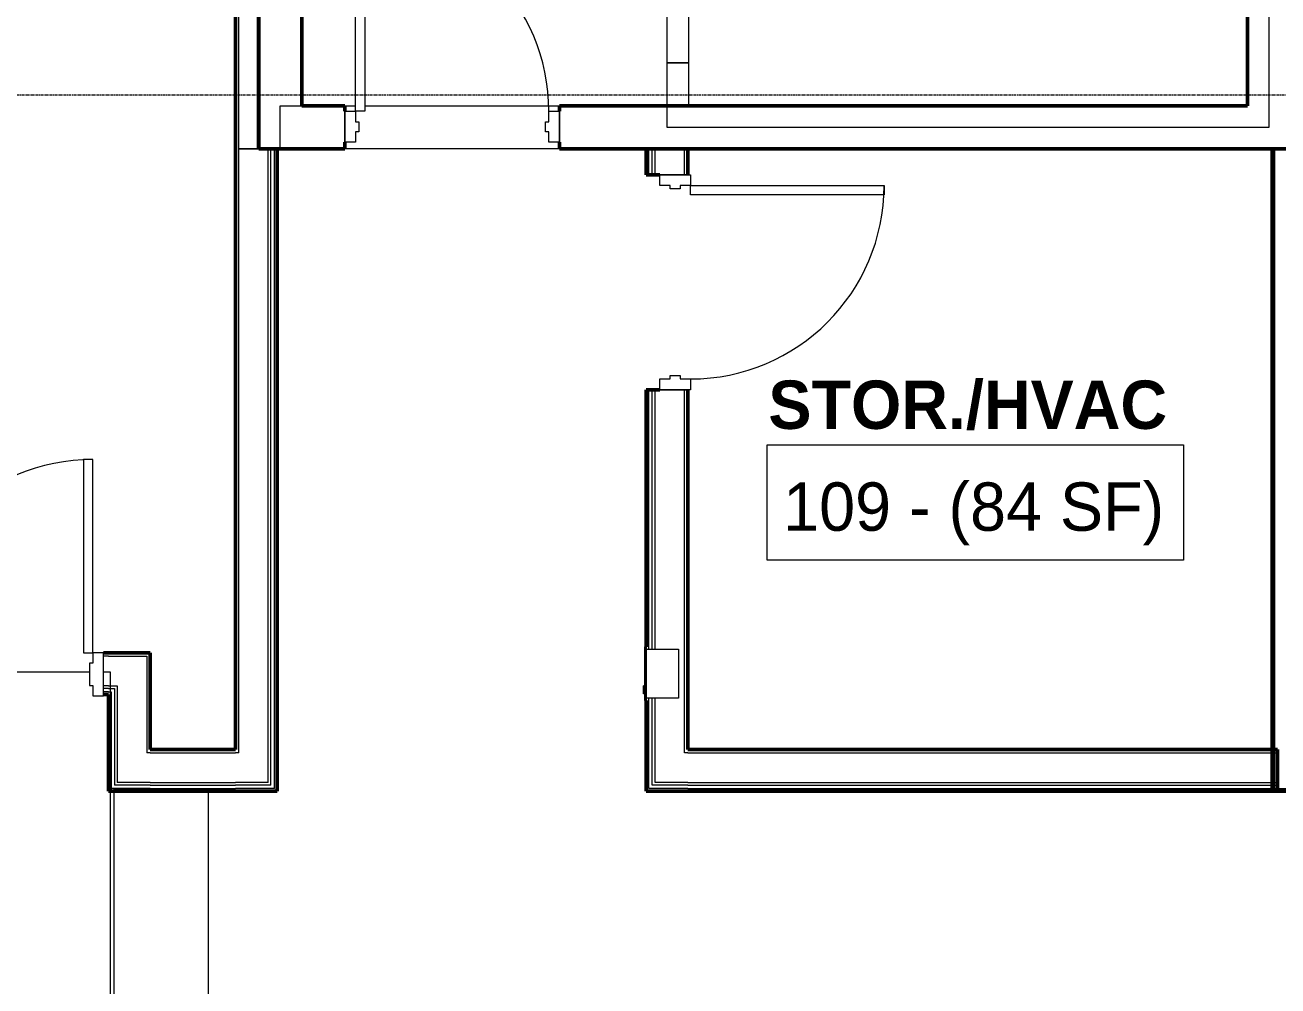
# Model space of a CAD drawing. Header units: inches. Extents: x -4218 to -1830, y 9756 to 12426.
# Drawn here: x -2755.8 to -2522.6, y 11681.3 to 11860.2 of the extents above; entities that cross this region are included whole.
import ezdxf

# ---------------------------------------------------------------- set-up
doc = ezdxf.new("R2010")
doc.units = ezdxf.units.IN
doc.header["$MEASUREMENT"] = 0
doc.linetypes.add('Grid Line 1_2_', pattern=[0.875, 0.5, -0.125, 0.125, -0.125])
for name, color, linetype, lineweight in [('0-1', 7, 'Continuous', 5), ('0-2', 252, 'Continuous', 9), ('0-3', 7, 'Continuous', 9), ('A-AREA-IDEN', 2, 'Continuous', 9), ('A-DOOR-1', 7, 'Continuous', 9), ('A-DOOR-2', 50, 'Continuous', 20), ('A-DOOR-FRAM-1', 50, 'Continuous', 20), ('A-FLOR-1', 253, 'Continuous', 9), ('A-FLOR-2', 252, 'Continuous', 9), ('A-FLOR-3', 7, 'Continuous', 9), ('A-FLOR-5', 192, 'Continuous', 9), ('A-WALL-1', 250, 'Continuous', 50), ('A-WALL-2', 10, 'Continuous', 13), ('A-WALL-3', 253, 'Continuous', 9), ('A-WALL-5', 252, 'Continuous', 9), ('A-WALL-6', 7, 'Continuous', 9), ('E-FIRE-1', 7, 'Continuous', 9), ('I-WALL-1', 250, 'Continuous', 50), ('I-WALL-2', 254, 'Continuous', 9), ('I-WALL-3', 253, 'Continuous', 9), ('I-WALL-4', 252, 'Continuous', 9), ('S-GRID-1', 1, 'Grid Line 1_2_', 9)]:
    doc.layers.add(name, color=color, linetype=linetype, lineweight=lineweight)
doc.styles.add('Century Gothic', font='ufonts.com_century-gothic.ttf', dxfattribs={"height": 9})
doc.styles.add('Century Gothic_B', font='GOTHICB.TTF', dxfattribs={"height": 9})

# ---------------------------------------------------------------- blocks, each defined once
blk = doc.blocks.new('HOLLOW METAL - COMMON_3-0 x 7-0 - 20min-2191992-BACKGROUND - 1ST FLOOR')
at = {"layer": 'A-DOOR-1'}
blk.add_arc((18, -4.625), 36, 180, 270, dxfattribs=at)
at = {"layer": 'A-DOOR-2'}
for p, q in [((16.25, -4.625), (18, -4.625)), ((16.25, -40.625), (16.25, -4.625)), ((18, -4.625), (18, -40.625)), ((18, -40.625), (16.25, -40.625))]:
    blk.add_line(p, q, dxfattribs=at)
at = {"layer": 'A-DOOR-FRAM-1'}
for p, q in [((-20, 1.125), (-18, 1.125)), ((-20, -4.625), (-20, 1.125)), ((-18, 1.125), (-18, -0.8125)), ((18, 1.125), (20, 1.125)), ((18, -0.8125), (18, 1.125)), ((20, 1.125), (20, -4.625)), ((-18, -0.8125), (-17.375, -0.8125)), ((-17.375, -0.8125), (-17.375, -2.6875)), ((17.375, -0.8125), (18, -0.8125)), ((17.375, -2.6875), (17.375, -0.8125)), ((-18, -4.625), (-20, -4.625)), ((-18, -2.6875), (-18, -4.625)), ((-17.375, -2.6875), (-18, -2.6875)), ((18, -2.6875), (17.375, -2.6875)), ((18, -4.625), (18, -2.6875)), ((20, -4.625), (18, -4.625))]:
    blk.add_line(p, q, dxfattribs=at)
blk = doc.blocks.new('HOLLOW METAL - UNIT DOOR-2191979-BACKGROUND - 1ST FLOOR')
at = {"layer": 'A-DOOR-1'}
blk.add_arc((18, 4.125), 36, 90, 180, dxfattribs=at)
at = {"layer": 'A-DOOR-2'}
for p, q in [((18, 40.125), (16.25, 40.125)), ((16.25, 40.125), (16.25, 4.125)), ((18, 4.125), (18, 40.125)), ((16.25, 4.125), (18, 4.125))]:
    blk.add_line(p, q, dxfattribs=at)
at = {"layer": 'A-DOOR-FRAM-1'}
for p, q in [((-18, 4.125), (-20, 4.125)), ((-20, 4.125), (-20, -3.875)), ((-18, 2.1875), (-18, 4.125)), ((18, 4.125), (18, 2.1875)), ((20, 4.125), (18, 4.125)), ((20, -3.875), (20, 4.125)), ((-17.375, 2.1875), (-18, 2.1875)), ((-17.375, -1.9375), (-17.375, 2.1875)), ((18, 2.1875), (17.375, 2.1875)), ((17.375, 2.1875), (17.375, -1.9375)), ((-18, -3.875), (-18, -1.9375)), ((-18, -1.9375), (-17.375, -1.9375)), ((17.375, -1.9375), (18, -1.9375)), ((18, -1.9375), (18, -3.875)), ((-20, -3.875), (-18, -3.875)), ((18, -3.875), (20, -3.875))]:
    blk.add_line(p, q, dxfattribs=at)
blk = doc.blocks.new('104416 - Fire Extinguishers - Wall - Class A - Light - 2A-2205461-BACKGROUND - 1ST FLOOR')
at = {"layer": 'E-FIRE-1'}
for p, q in [((13.19, 4.13), (13.19, 3.87)), ((23.19, 4.13), (13.19, 4.13)), ((13.19, 4.13), (23.19, 4.13)), ((13.19, 4.13), (13.19, 3.87)), ((23.19, 3.87), (13.19, 3.87)), ((13.63, -2.12), (13.63, 3.87)), ((14.41, 4.13), (14.41, 4.38)), ((14.44, 4.38), (14.84, 4.38)), ((14.44, 4.13), (14.44, 4.38)), ((14.84, 4.38), (15.03, 4.38)), ((14.84, 4.13), (14.84, 4.38)), ((15.03, 4.38), (15.11, 4.38)), ((15.03, 4.13), (15.03, 4.38)), ((15.11, 4.38), (15.24, 4.38)), ((15.11, 4.13), (15.11, 4.38)), ((15.24, 4.38), (15.51, 4.38)), ((15.24, 4.13), (15.24, 4.38)), ((15.51, 4.38), (15.73, 4.38)), ((15.51, 4.13), (15.51, 4.38)), ((15.73, 4.38), (15.87, 4.38)), ((15.73, 4.13), (15.73, 4.38)), ((15.87, 4.38), (15.91, 4.38)), ((15.87, 4.13), (15.87, 4.38)), ((15.91, 4.13), (15.91, 4.38)), ((15.94, 4.13), (15.94, 4.38)), ((22.75, 3.87), (22.75, -2.12)), ((23.19, 3.87), (23.19, 4.13)), ((23.19, 3.87), (23.19, 4.13)), ((22.75, -2.12), (13.63, -2.12))]:
    blk.add_line(p, q, dxfattribs=at)
blk = doc.blocks.new('CTR - 1st Phase - Common Walls_rvt-1-BACKGROUND - 1ST FLOOR')
at = {"layer": 'A-FLOR-1'}
for p, q in [((-2739.92, 11717.61), (-2739.92, 11717.99)), ((-2721.68, 11717.99), (-2739.3, 11717.99)), ((-2739.3, 11717.99), (-2739.3, 11717.61)), ((-2721.68, 11717.61), (-2721.68, 11717.99))]:
    blk.add_line(p, q, dxfattribs=at)
at = {"layer": 'A-FLOR-2'}
for p, q in [((-2739.92, 11739.74), (-2741.2, 11739.74)), ((-2739.92, 11717.99), (-2739.92, 11739.74)), ((-2739.92, 11717.36), (-2739.92, 11717.61)), ((-2739.3, 11717.61), (-2739.3, 11717.36)), ((-2721.68, 11717.36), (-2721.68, 11717.61))]:
    blk.add_line(p, q, dxfattribs=at)
at = {"layer": 'A-FLOR-3'}
for p, q in [((-2743.82, 11739.74), (-2778.57, 11739.74)), ((-2739.92, 11673.39), (-2739.92, 11717.36)), ((-2739.3, 11717.36), (-2739.3, 11673.39)), ((-2721.68, 11673.39), (-2721.68, 11717.36))]:
    blk.add_line(p, q, dxfattribs=at)
at = {"layer": 'A-WALL-1'}
for p, q in [((-2716.66, 12081.69), (-2716.66, 11837.19)), ((-2712.29, 11837.19), (-2712.29, 12081.69))]:
    blk.add_line(p, q, dxfattribs=at)
at = {"layer": 'A-WALL-2'}
for p, q in [((-2716.04, 11837.19), (-2716.04, 12081.69)), ((-2712.54, 11837.19), (-2712.54, 12081.69)), ((-2716.04, 11724.74), (-2716.04, 11837.19)), ((-2712.54, 11837.19), (-2716.04, 11837.19)), ((-2716.04, 11837.19), (-2712.54, 11837.19)), ((-2712.29, 11837.19), (-2712.54, 11837.19)), ((-2712.54, 11837.19), (-2712.29, 11837.19)), ((-2710.54, 11719.24), (-2710.54, 11837.19)), ((-2710.04, 11718.74), (-2710.04, 11837.19)), ((-2709.41, 11718.11), (-2709.41, 11837.19)), ((-2639.7, 11832.36), (-2639.7, 11837.19)), ((-2639.07, 11832.36), (-2639.07, 11837.19)), ((-2638.57, 11832.36), (-2638.57, 11837.19)), ((-2633.07, 11832.36), (-2633.07, 11837.19)), ((-2523.2, 11725.36), (-2523.2, 11837.19)), ((-2639.7, 11744.05), (-2639.7, 11792.36)), ((-2639.07, 11744.05), (-2639.07, 11792.36)), ((-2638.57, 11744.05), (-2638.57, 11792.36)), ((-2633.07, 11724.74), (-2633.07, 11792.36)), ((-2740.3, 11742.74), (-2741.2, 11742.74)), ((-2740.3, 11742.74), (-2738.67, 11742.74)), ((-2738.67, 11742.74), (-2733.17, 11742.74)), ((-2733.17, 11742.74), (-2733.17, 11724.74)), ((-2740.3, 11737.24), (-2741.2, 11737.24)), ((-2740.3, 11736.74), (-2741.2, 11736.74)), ((-2740.3, 11736.11), (-2741.2, 11736.11)), ((-2740.3, 11737.24), (-2739.17, 11737.24)), ((-2740.3, 11736.74), (-2739.8, 11736.74)), ((-2740.3, 11736.11), (-2739.8, 11736.11)), ((-2739.8, 11736.74), (-2739.17, 11736.74)), ((-2739.8, 11736.11), (-2739.8, 11718.11)), ((-2739.17, 11737.24), (-2738.67, 11737.24)), ((-2739.17, 11736.74), (-2739.17, 11718.74)), ((-2738.67, 11737.24), (-2738.67, 11719.24)), ((-2639.7, 11718.11), (-2639.7, 11734.93)), ((-2639.07, 11718.74), (-2639.07, 11734.93)), ((-2638.57, 11719.24), (-2638.57, 11734.93)), ((-2732.55, 11724.74), (-2733.17, 11724.74)), ((-2732.55, 11724.74), (-2716.66, 11724.74)), ((-2716.04, 11724.74), (-2716.66, 11724.74)), ((-2632.45, 11724.74), (-2633.07, 11724.74)), ((-2632.45, 11724.74), (-2522.7, 11724.74)), ((-2523.2, 11718.74), (-2523.2, 11725.36)), ((-2739.17, 11718.11), (-2739.8, 11718.11)), ((-2739.8, 11717.61), (-2739.8, 11718.11)), ((-2739.8, 11718.11), (-2739.8, 11717.61)), ((-2738.67, 11718.74), (-2739.17, 11718.74)), ((-2732.55, 11718.11), (-2739.17, 11718.11)), ((-2733.17, 11719.24), (-2738.67, 11719.24)), ((-2732.55, 11718.74), (-2738.67, 11718.74)), ((-2732.55, 11719.24), (-2733.17, 11719.24)), ((-2732.55, 11719.24), (-2716.66, 11719.24)), ((-2732.55, 11718.74), (-2716.66, 11718.74)), ((-2732.55, 11718.11), (-2716.66, 11718.11)), ((-2716.04, 11719.24), (-2716.66, 11719.24)), ((-2710.54, 11718.74), (-2716.66, 11718.74)), ((-2710.04, 11718.11), (-2716.66, 11718.11)), ((-2710.54, 11719.24), (-2716.04, 11719.24)), ((-2710.04, 11718.74), (-2710.54, 11718.74)), ((-2709.41, 11718.11), (-2710.04, 11718.11)), ((-2639.07, 11718.11), (-2639.7, 11718.11)), ((-2638.57, 11718.74), (-2639.07, 11718.74)), ((-2632.45, 11718.11), (-2639.07, 11718.11)), ((-2633.07, 11719.24), (-2638.57, 11719.24)), ((-2632.45, 11718.74), (-2638.57, 11718.74)), ((-2632.45, 11719.24), (-2633.07, 11719.24)), ((-2632.45, 11719.24), (-2522.7, 11719.24)), ((-2632.45, 11718.74), (-2522.7, 11718.74)), ((-2632.45, 11718.11), (-2522.7, 11718.11)), ((-2523.2, 11718.11), (-2523.2, 11718.74)), ((-2523.2, 11718.11), (-2505.83, 11718.11))]:
    blk.add_line(p, q, dxfattribs=at)
at = {"layer": 'A-WALL-3'}
blk.add_line((-2712.29, 11837.23), (-2712.29, 12081.69), dxfattribs=at)
at = {"layer": 'A-WALL-5'}
blk.add_line((-2716.66, 12048.38), (-2716.66, 11837.19), dxfattribs=at)
at = {"layer": 'I-WALL-1'}
for p, q in [((-2716.66, 11837.19), (-2716.66, 11725.36)), ((-2708.91, 11837.19), (-2712.29, 11837.19)), ((-2708.91, 11717.61), (-2708.91, 11837.19)), ((-2640.2, 11837.19), (-2640.2, 11832.36)), ((-2632.45, 11837.19), (-2640.2, 11837.19)), ((-2632.45, 11832.36), (-2632.45, 11837.19)), ((-2523.7, 11837.19), (-2523.7, 11725.36)), ((-2520.32, 11837.19), (-2523.7, 11837.19)), ((-2640.2, 11832.36), (-2637.7, 11832.36)), ((-2640.2, 11792.36), (-2640.2, 11744.49)), ((-2637.7, 11792.36), (-2640.2, 11792.36)), ((-2632.45, 11725.36), (-2632.45, 11792.36)), ((-2740.3, 11743.36), (-2741.2, 11743.36)), ((-2733.17, 11743.36), (-2740.3, 11743.36)), ((-2732.55, 11743.36), (-2733.17, 11743.36)), ((-2732.55, 11725.36), (-2732.55, 11743.36)), ((-2741.2, 11735.61), (-2740.3, 11735.61)), ((-2740.3, 11735.61), (-2740.3, 11717.61)), ((-2640.2, 11734.49), (-2640.2, 11717.61)), ((-2716.66, 11725.36), (-2732.55, 11725.36)), ((-2522.7, 11725.36), (-2632.45, 11725.36)), ((-2523.7, 11725.36), (-2523.7, 11718.11)), ((-2522.7, 11717.61), (-2522.7, 11725.36)), ((-2740.3, 11717.61), (-2739.8, 11717.61)), ((-2739.8, 11717.61), (-2732.55, 11717.61)), ((-2732.55, 11717.61), (-2716.66, 11717.61)), ((-2716.66, 11717.61), (-2709.41, 11717.61)), ((-2709.41, 11717.61), (-2708.91, 11717.61)), ((-2640.2, 11717.61), (-2639.7, 11717.61)), ((-2639.7, 11717.61), (-2632.45, 11717.61)), ((-2632.45, 11717.61), (-2522.7, 11717.61)), ((-2523.7, 11718.11), (-2523.7, 11717.61)), ((-2523.7, 11717.61), (-2505.62, 11717.61))]:
    blk.add_line(p, q, dxfattribs=at)
at = {"layer": 'I-WALL-2'}
blk.add_line((-2522.7, 11725.36), (-2523.7, 11725.36), dxfattribs=at)
at = {"layer": 'I-WALL-3'}
for p, q in [((-2712.29, 11837.19), (-2708.91, 11837.19)), ((-2640.2, 11837.19), (-2632.45, 11837.19)), ((-2523.7, 11837.19), (-2520.32, 11837.19)), ((-2632.45, 11832.36), (-2637.7, 11832.36)), ((-2637.7, 11792.36), (-2632.45, 11792.36)), ((-2640.2, 11744.49), (-2640.2, 11744.05)), ((-2640.2, 11734.93), (-2640.2, 11734.49)), ((-2523.7, 11719.24), (-2523.7, 11725.36)), ((-2522.7, 11725.36), (-2522.7, 11718.11)), ((-2739.3, 11717.61), (-2739.92, 11717.61)), ((-2523.7, 11718.12), (-2523.7, 11719.23)), ((-2523.7, 11717.61), (-2523.7, 11718.11)), ((-2523.7, 11717.61), (-2522.7, 11717.61)), ((-2523.7, 11717.61), (-2522.7, 11717.61)), ((-2522.7, 11718.1), (-2522.7, 11717.61))]:
    blk.add_line(p, q, dxfattribs=at)
at = {"layer": 'I-WALL-4'}
for p, q in [((-2716.66, 11837.19), (-2716.66, 11725.36)), ((-2708.91, 11717.61), (-2708.91, 11837.19)), ((-2640.2, 11837.19), (-2640.2, 11832.36)), ((-2632.45, 11832.36), (-2632.45, 11837.19)), ((-2523.7, 11837.19), (-2523.7, 11725.36)), ((-2637.7, 11832.36), (-2640.2, 11832.36)), ((-2640.2, 11792.36), (-2640.2, 11744.49)), ((-2640.2, 11792.36), (-2637.7, 11792.36)), ((-2632.45, 11725.36), (-2632.45, 11792.36)), ((-2740.3, 11743.36), (-2741.2, 11743.36)), ((-2740.3, 11743.36), (-2732.55, 11743.36)), ((-2732.55, 11725.36), (-2732.55, 11743.36)), ((-2640.2, 11734.49), (-2640.2, 11717.61)), ((-2716.66, 11725.36), (-2732.55, 11725.36)), ((-2523.7, 11725.36), (-2632.45, 11725.36)), ((-2721.68, 11717.61), (-2716.66, 11717.61)), ((-2708.91, 11717.61), (-2716.66, 11717.61)), ((-2632.45, 11717.61), (-2640.2, 11717.61)), ((-2632.45, 11717.61), (-2523.7, 11717.61)), ((-2522.7, 11717.61), (-2505.62, 11717.61))]:
    blk.add_line(p, q, dxfattribs=at)
at = {"layer": '0-3', "rotation": 89.99999999999955}
for name, p in [('HOLLOW METAL - COMMON_3-0 x 7-0 - 20min-2191992-BACKGROUND - 1ST FLOOR', (-2636.57, 11812.36)), ('104416 - Fire Extinguishers - Wall - Class A - Light - 2A-2205461-BACKGROUND - 1ST FLOOR', (-2636.32, 11721.3))]:
    blk.add_blockref(name, p, dxfattribs=at)
at = {"layer": '0-3'}
blk.add_blockref('HOLLOW METAL - UNIT DOOR-2191979-BACKGROUND - 1ST FLOOR', (-2761.2, 11739.24), dxfattribs=at)
blk = doc.blocks.new('HOLLOW METAL - STAIR DOOR 3-0 x 7-0-2453424-BACKGROUND - 1ST FLOOR')
at = {"layer": 'A-DOOR-1'}
blk.add_arc((18, -3.25), 36, 180, 270, dxfattribs=at)
at = {"layer": 'A-DOOR-2'}
for p, q in [((16.25, -3.25), (18, -3.25)), ((16.25, -39.25), (16.25, -3.25)), ((18, -3.25), (18, -39.25)), ((18, -39.25), (16.25, -39.25))]:
    blk.add_line(p, q, dxfattribs=at)
at = {"layer": 'A-DOOR-FRAM-1'}
for p, q in [((-20, 2.5), (-18, 2.5)), ((-20, -3.25), (-20, 2.5)), ((-18, 2.5), (-18, 0.5625)), ((18, 2.5), (20, 2.5)), ((18, 0.5625), (18, 2.5)), ((20, 2.5), (20, -3.25)), ((-18, 0.5625), (-17.375, 0.5625)), ((-17.375, 0.5625), (-17.375, -1.3125)), ((17.375, 0.5625), (18, 0.5625)), ((17.375, -1.3125), (17.375, 0.5625)), ((-18, -1.3125), (-18, -3.25)), ((-17.375, -1.3125), (-18, -1.3125)), ((18, -1.3125), (17.375, -1.3125)), ((18, -3.25), (18, -1.3125)), ((-18, -3.25), (-20, -3.25)), ((20, -3.25), (18, -3.25))]:
    blk.add_line(p, q, dxfattribs=at)
blk = doc.blocks.new('CTR - 1st Phase -Stairs _ Elevators_rvt-1-BACKGROUND - 1ST FLOOR')
at = {"layer": 'A-FLOR-2'}
for p, q in [((-2528.32, 11845.19), (-2528.32, 11893.06)), ((-2632.32, 11845.19), (-2528.32, 11845.19))]:
    blk.add_line(p, q, dxfattribs=at)
at = {"layer": 'A-FLOR-3'}
blk.add_line((-2632.32, 11901.19), (-2632.32, 11845.19), dxfattribs=at)
at = {"layer": 'A-WALL-1'}
for p, q in [((-2712.32, 12085.19), (-2712.32, 11845.19)), ((-2704.32, 11845.19), (-2704.32, 12077.19)), ((-2528.32, 11907.56), (-2528.32, 11845.19)), ((-2712.32, 11845.19), (-2712.32, 11837.19)), ((-2696.32, 11845.19), (-2704.32, 11845.19)), ((-2696.32, 11844.19), (-2696.32, 11845.19)), ((-2640.32, 11845.19), (-2656.32, 11845.19)), ((-2656.32, 11845.19), (-2656.32, 11844.19)), ((-2528.32, 11845.19), (-2640.32, 11845.19)), ((-2696.32, 11837.19), (-2696.32, 11838.44)), ((-2656.32, 11838.44), (-2656.32, 11837.19)), ((-2712.32, 11837.19), (-2696.32, 11837.19)), ((-2656.32, 11837.19), (-2640.32, 11837.19)), ((-2640.32, 11837.19), (-2520.32, 11837.19))]:
    blk.add_line(p, q, dxfattribs=at)
at = {"layer": 'A-WALL-3'}
for p, q in [((-2712.32, 12081.06), (-2712.32, 11845.19)), ((-2712.32, 11837.19), (-2712.32, 11845.19)), ((-2708.32, 11845.19), (-2704.32, 11845.19)), ((-2696.32, 11844.19), (-2696.32, 11838.44)), ((-2656.32, 11838.44), (-2656.32, 11844.19)), ((-2712.29, 11837.19), (-2708.91, 11837.19)), ((-2636.32, 11837.19), (-2640.2, 11837.19)), ((-2640.2, 11837.19), (-2632.45, 11837.19)), ((-2523.7, 11837.19), (-2520.32, 11837.19))]:
    blk.add_line(p, q, dxfattribs=at)
at = {"layer": 'A-WALL-5'}
for p, q in [((-2704.32, 11845.19), (-2704.32, 12077.19)), ((-2528.32, 11845.19), (-2528.32, 11893.06)), ((-2528.32, 11893.06), (-2528.32, 11845.19)), ((-2632.32, 11853.19), (-2636.32, 11853.19)), ((-2636.32, 11853.19), (-2632.32, 11853.19)), ((-2708.32, 11837.19), (-2708.32, 11845.19)), ((-2704.32, 11845.19), (-2696.32, 11845.19)), ((-2696.32, 11845.19), (-2704.32, 11845.19)), ((-2696.32, 11845.19), (-2696.32, 11844.19)), ((-2656.32, 11845.19), (-2636.32, 11845.19)), ((-2640.32, 11845.19), (-2656.32, 11845.19)), ((-2656.32, 11844.19), (-2656.32, 11845.19)), ((-2528.32, 11845.19), (-2640.32, 11845.19)), ((-2696.32, 11838.44), (-2696.32, 11837.19)), ((-2656.32, 11837.19), (-2656.32, 11838.44)), ((-2708.91, 11837.19), (-2696.32, 11837.19)), ((-2696.32, 11837.19), (-2708.32, 11837.19)), ((-2640.2, 11837.19), (-2656.32, 11837.19)), ((-2656.32, 11837.19), (-2640.32, 11837.19)), ((-2640.32, 11837.19), (-2640.2, 11837.19)), ((-2632.45, 11837.19), (-2523.7, 11837.19))]:
    blk.add_line(p, q, dxfattribs=at)
at = {"layer": 'A-WALL-6'}
for p, q in [((-2696.32, 11845.19), (-2694.32, 11845.19)), ((-2692.57, 11845.19), (-2656.32, 11845.19)), ((-2656.32, 11837.19), (-2696.32, 11837.19))]:
    blk.add_line(p, q, dxfattribs=at)
at = {"layer": '0-2', "rotation": 180}
blk.add_blockref('HOLLOW METAL - STAIR DOOR 3-0 x 7-0-2453424-BACKGROUND - 1ST FLOOR', (-2676.32, 11840.94), dxfattribs=at)

msp = doc.modelspace()

# ---------------------------------------------------------------- linework, layer by layer
at = {"layer": 'A-AREA-IDEN', "flags": 128}
msp.add_lwpolyline([(-2617.72, 11782.09), (-2540.21, 11782.09), (-2540.21, 11760.59), (-2617.72, 11760.59)], close=True, dxfattribs=at)
at = {"layer": 'A-FLOR-5'}
for p, q in [((-2636.32, 11841.19), (-2636.32, 12087.19)), ((-2524.32, 12087.19), (-2524.32, 11841.19)), ((-2524.32, 11841.19), (-2636.32, 11841.19))]:
    msp.add_line(p, q, dxfattribs=at)
at = {"layer": 'S-GRID-1'}
msp.add_line((-1830.2, 11847.19), (-4168.71, 11847.19), dxfattribs=at)

# ---------------------------------------------------------------- block references
at = {"layer": '0-1'}
for name in ['CTR - 1st Phase -Stairs _ Elevators_rvt-1-BACKGROUND - 1ST FLOOR', 'CTR - 1st Phase - Common Walls_rvt-1-BACKGROUND - 1ST FLOOR']:
    msp.add_blockref(name, (0, 0), dxfattribs=at)

# ---------------------------------------------------------------- texts
at = {"layer": 'A-AREA-IDEN', "char_height": 9, "attachment_point": 1}
for s, insert, width, style in [('STOR./HVAC', (-2617.48, 11794.06), 93.021, 'Century Gothic_B'), ('109 - (84 SF)', (-2614.72, 11775.09), 86.355, 'Century Gothic')]:
    msp.add_mtext(s, dxfattribs=dict(at, insert=insert, width=width, style=style))

doc.saveas('drawing.dxf')
